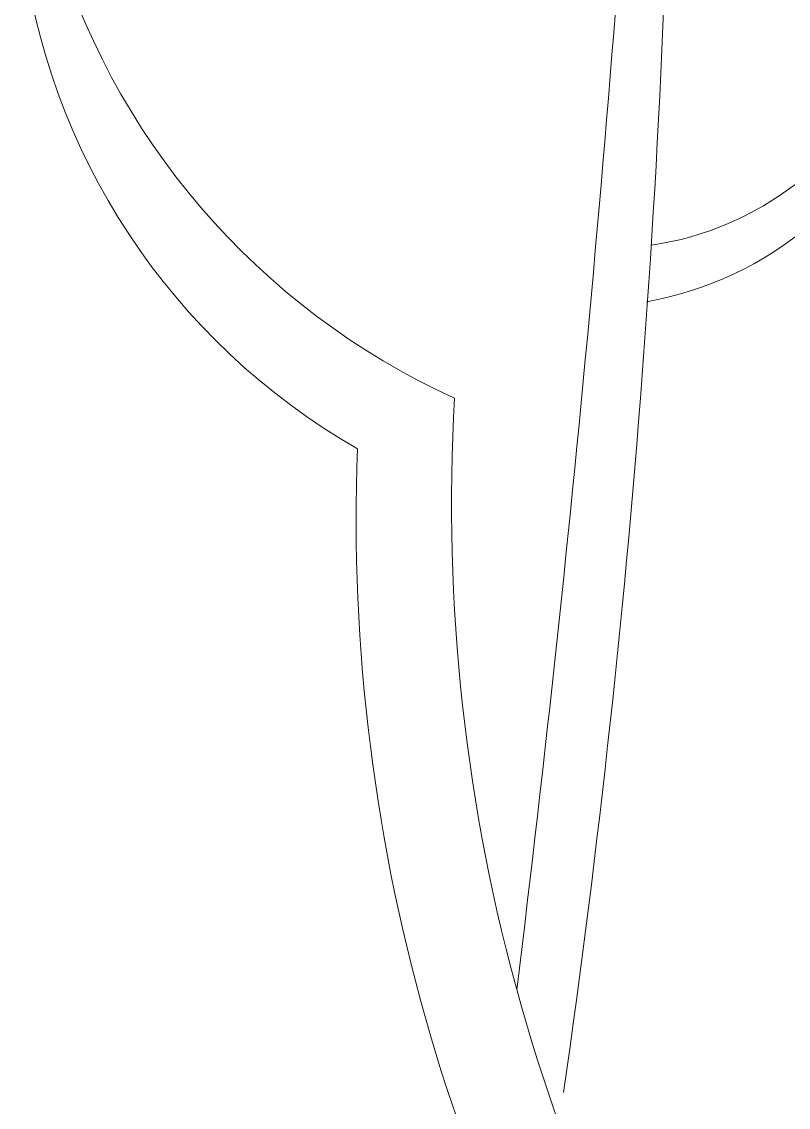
# Model space of a CAD drawing. Header units: millimetres. Extents: x 485872 to 486142, y -52344 to -52207.
# Drawn here: x 486111.3672 to 486111.4897, y -52333.9478 to -52333.7743 of the extents above; entities that cross this region are included whole.
import ezdxf

# ---------------------------------------------------------------- set-up
doc = ezdxf.new("R2010")
doc.units = ezdxf.units.MM
doc.header["$LTSCALE"] = 15

# ---------------------------------------------------------------- blocks, each defined once
blk = doc.blocks.new('sf')
at = {"color": 43, "lineweight": 5}
for centre, radius, start, end in [((24701.72, 471849.47), 6816.53, 183.430024, 187.017115), ((21170.44, 471452.35), 3281.85, 180.24354, 188.18021), ((17862.18, 471401.39), 224.45, 294.4892, 344.2829), ((17882.52, 471360.61), 206.06, 299.772, 353.4655), ((17909.04, 471337.67), 94.89, 203.0672, 261.6209), ((17915.6, 471331.96), 107.08, 200.1112, 259.8206), ((17395.22, 471164.83), 560.93, 325.1399, 3.3011), ((17424.31, 471160.68), 560.93, 325.1399, 2.1534)]:
    blk.add_arc(centre, radius, start, end, dxfattribs=at)

msp = doc.modelspace()

# ---------------------------------------------------------------- block references
at = {"lineweight": 5, "xscale": -0.0005240255359560251, "yscale": 0.0005240255359560251, "zscale": 0.0005240255359560251}
msp.add_blockref('sf', (486120.84533, -52580.75383), dxfattribs=at)

doc.saveas('drawing.dxf')
